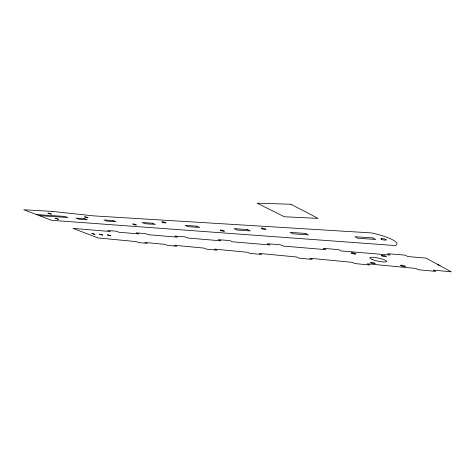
<?xml version="1.0" encoding="UTF-8"?>
<svg xmlns="http://www.w3.org/2000/svg" width="475" height="475" viewBox="0 0 475 475"><rect width="100%" height="100%" fill="white"/><g stroke="black" fill="none" stroke-linecap="round" stroke-linejoin="round"><path stroke-width="0.71" d="M36.474 214.569L65.004 216.428L67.895 217.55L39.306 215.644M437.487 264.355L451.25 271.837L433.224 270.103L435.652 271.403L418.297 269.717L415.845 268.44L367.27 263.773L369.776 265.008L354.688 263.542L352.165 262.325L309.753 258.257L312.301 259.427L299.06 258.145L296.507 256.987L259.16 253.401L261.719 254.517L250.004 253.383L247.445 252.278L214.302 249.096L216.855 250.165L206.423 249.149L203.876 248.092L174.266 245.254L176.795 246.276L167.443 245.367L164.914 244.358L144.762 242.422L147.274 243.408L138.676 242.577L136.177 241.597L98.194 237.951L72.912 228.374L110.402 231.527L107.742 230.488L116.227 231.194L118.893 232.239L138.848 233.92L136.153 232.845L145.409 233.611L148.111 234.703L177.519 237.173L174.788 236.045L185.161 236.906L187.892 238.046L220.922 240.825L218.173 239.638L229.864 240.611L232.613 241.811L269.984 244.958L267.229 243.705L280.517 244.803L283.266 246.074L325.892 249.66L323.16 248.342L338.384 249.601L341.109 250.937L390.189 255.069L387.505 253.674L405.133 255.134L407.793 256.548L426.087 258.091L438.835 265.05M438.93 265.103L440.016 265.727M99.477 234.145L102.665 235.078L99.477 234.145M107.421 234.858L110.645 235.802L107.421 234.858M48.011 213.097L51.365 214.154L48.011 213.097M55.112 218.257L58.366 219.278L55.112 218.257M84.74 216.79C87.335 218.815 90.767 217.663 84.74 216.79M91.823 233.421L94.881 234.371L91.823 233.421M290.949 204.268L257.082 203.163L284.311 216.754L318.09 218.381L290.949 204.268M52.012 211.387L23.75 209.748L51.698 220.335L395.04 245.545A27.497 5.575 12.1 0 0 371.67 232.934L93.777 215.882L52.012 211.387M84.348 218.648L76.012 218.09L78.85 219.201L87.198 219.771L84.348 218.648M113.092 220.566L103.966 219.961L106.851 221.112L115.989 221.736L113.092 220.566M152.38 223.191L142.114 222.508L145.047 223.725L155.325 224.426L152.38 223.191M196.769 226.159L185.137 225.382L188.112 226.664L199.743 227.46L196.769 226.159M247.315 229.532L234.027 228.647L237.025 230.007L250.307 230.909L247.315 229.532M305.395 233.415L290.077 232.388L293.069 233.831L308.382 234.876L305.395 233.415M372.845 237.916L354.985 236.722L357.936 238.26L375.778 239.483L372.845 237.916M371.325 262.996A2.387 0.416 12.4 0 0 375.173 263.589A2.387 0.416 12.4 0 0 372.18 262.455A2.387 0.416 12.4 0 0 371.325 262.996M382.143 256.013A2.547 0.469 12.1 0 0 386.276 256.625A2.547 0.469 12.1 0 0 383.117 255.402A2.547 0.469 12.1 0 0 382.143 256.013M372.459 259.558A8.633 1.55 12.3 0 0 386.442 261.701A8.633 1.55 12.3 0 0 375.767 257.581A8.633 1.55 12.3 0 0 372.459 259.558M401.274 265.834A2.494 0.439 12 0 0 405.341 266.457A2.494 0.439 12 0 0 402.319 265.288A2.494 0.439 12 0 0 401.274 265.834M351.969 253.418A2.44 0.445 12.6 0 0 355.876 254.006A2.44 0.445 12.6 0 0 352.759 252.813A2.44 0.445 12.6 0 0 351.969 253.418M381.692 239.394A2.802 0.57 11.9 0 0 386.234 240.018A2.802 0.57 11.9 0 0 382.761 238.628A2.802 0.57 11.9 0 0 381.692 239.394M262.253 228.861A2.411 0.457 13.8 0 0 265.923 229.377A2.411 0.457 13.8 0 0 262.586 228.125A2.411 0.457 13.8 0 0 262.253 228.861M220.81 230.565A2.209 0.386 14.4 0 0 224.414 231.295A2.209 0.386 14.4 0 0 221.873 230.161A2.209 0.386 14.4 0 0 220.81 230.565M162.533 222.27A2.096 0.35 15.1 0 0 165.876 222.953A2.096 0.35 15.1 0 0 163.287 221.855A2.096 0.35 15.1 0 0 162.533 222.27M133.327 224.396A1.953 0.303 15.4 0 0 136.396 225.037A1.953 0.303 15.4 0 0 133.903 224.016A1.953 0.303 15.4 0 0 133.327 224.396"/></g></svg>
